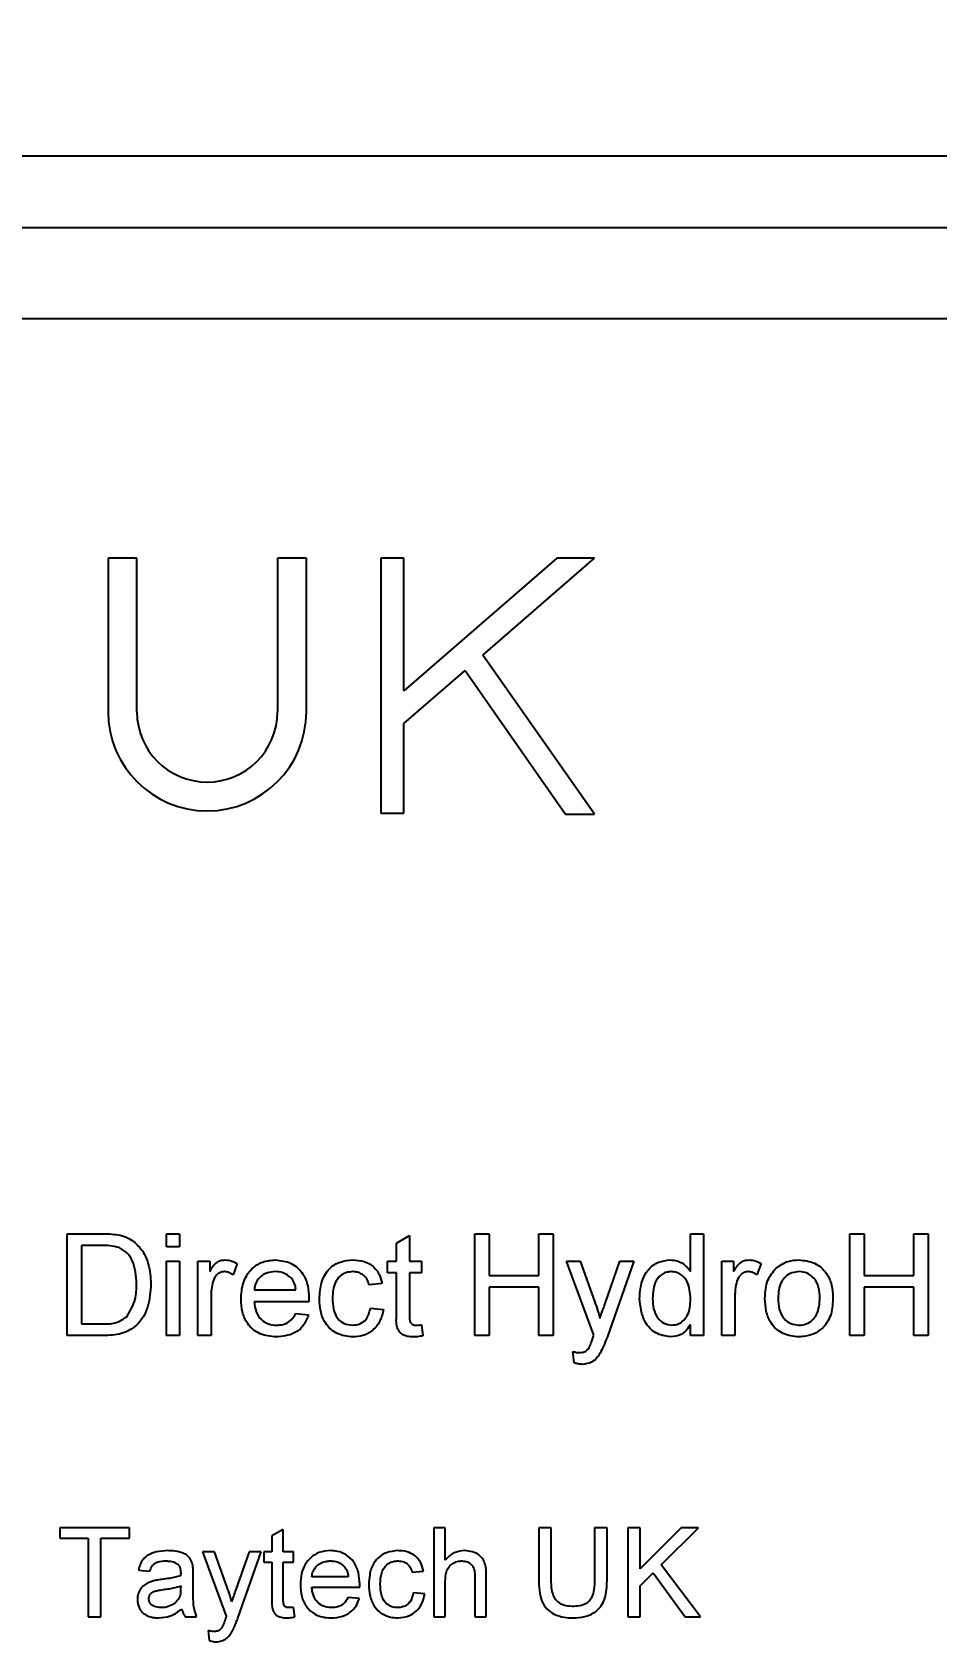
# Model space of a CAD drawing. Extents: x 75 to 2075, y 25 to 1460.
# Drawn here: x 782.3 to 818.1, y 1206.2 to 1270 of the extents above; entities that cross this region are included whole.
import ezdxf

# ---------------------------------------------------------------- set-up
doc = ezdxf.new("R2010")
doc.units = 0
doc.header["$LTSCALE"] = 5
doc.linetypes.add('SLD-KATı', pattern=[0])
doc.layers.get('0').update_dxf_attribs({"linetype": 'CONTINUOUS'})
doc.styles.add('SLDTEXTSTYLE3', font='GOTHIC.TTF', dxfattribs={"width": 0.913})
doc.dimstyles.new('SLDDIMSTYLE0', dxfattribs={"dimtxt": 14.875, "dimasz": 16.51, "dimexe": 0, "dimexo": 0.0625, "dimgap": 3.71875, "dimtad": 1, "dimlfac": 0.7, "dimrnd": 1e-09, "dimzin": 12, "dimtxsty": 'SLDTEXTSTYLE3', "dimsah": 1, "dimcen": 0.09, "dimazin": 3, "dimtfac": 1, "dimtofl": 0, "dimtmove": 0, "dimatfit": 3, "dimtolj": 1, "dimtzin": 12})

# ---------------------------------------------------------------- blocks, each defined once
blk = doc.blocks.new('_D_5')
at = {"color": 7, "linetype": 'SLD-KATı'}
for p, q in [((194.781, 1261.391), (194.781, 1320.994)), ((866.21, 1261.391), (866.21, 1320.994)), ((194.781, 1315.994), (866.21, 1315.994))]:
    blk.add_line(p, q, dxfattribs=at)
for points in [[(194.781, 1315.994), (211.291, 1313.454), (211.291, 1318.534)], [(866.21, 1315.994), (849.7, 1318.534), (849.7, 1313.454)]]:
    blk.add_solid(points, dxfattribs=at)
at = {"color": 7, "linetype": 'SLD-KATı', "insert": (491.478, 1334.994), "char_height": 14.875, "attachment_point": 1, "style": 'SLDTEXTSTYLE3'}
blk.add_mtext('470', dxfattribs=at)

msp = doc.modelspace()

# ---------------------------------------------------------------- linework, layer by layer
at = {"color": 7, "linetype": 'SLD-KATı'}
for p, q in [((217.74, 1265.063), (843.252, 1265.063)), ((835.957, 1258.596), (728.528, 1258.596)), ((786.403, 1249.114), (785.26, 1249.114)), ((785.26, 1249.114), (785.26, 1243.028)), ((786.403, 1243.028), (786.403, 1249.114)), ((793.112, 1249.114), (791.969, 1249.114)), ((791.969, 1249.114), (791.969, 1243.028)), ((793.112, 1243.028), (793.112, 1249.114)), ((796.065, 1249.114), (796.065, 1239.012)), ((796.979, 1249.114), (796.065, 1249.114)), ((803.036, 1249.114), (796.979, 1243.854)), ((796.979, 1243.854), (796.979, 1249.114)), ((800.108, 1245.28), (804.522, 1249.114)), ((804.522, 1249.114), (803.036, 1249.114)), ((804.522, 1238.975), (800.108, 1245.28)), ((796.979, 1242.563), (799.397, 1244.663)), ((799.397, 1244.663), (803.379, 1238.975)), ((796.979, 1239.012), (796.979, 1242.563)), ((796.065, 1239.012), (796.979, 1239.012)), ((803.379, 1238.975), (804.522, 1238.975)), ((783.645, 1222.343), (785.025, 1222.343)), ((783.645, 1218.307), (783.645, 1222.343)), ((787.577, 1221.826), (787.577, 1222.343)), ((787.577, 1222.343), (788.095, 1222.343)), ((788.095, 1222.343), (788.095, 1221.826)), ((796.684, 1221.975), (797.202, 1222.269)), ((797.202, 1222.269), (797.202, 1221.257)), ((799.789, 1222.343), (800.358, 1222.343)), ((799.789, 1218.307), (799.789, 1222.343)), ((800.358, 1222.343), (800.358, 1220.687)), ((802.324, 1220.687), (802.324, 1222.343)), ((802.324, 1222.343), (802.893, 1222.343)), ((802.893, 1222.343), (802.893, 1218.307)), ((808.326, 1222.343), (808.844, 1222.343)), ((808.326, 1220.852), (808.326, 1222.343)), ((808.844, 1222.343), (808.844, 1218.307)), ((814.639, 1218.307), (814.639, 1222.343)), ((814.639, 1222.343), (815.208, 1222.343)), ((815.208, 1222.343), (815.208, 1220.687)), ((817.174, 1220.687), (817.174, 1222.343)), ((817.174, 1222.343), (817.743, 1222.343)), ((817.743, 1222.343), (817.743, 1218.307)), ((785.032, 1221.878), (784.214, 1221.878)), ((784.214, 1221.878), (784.214, 1218.773)), ((788.095, 1221.826), (787.577, 1221.826)), ((796.684, 1221.257), (796.684, 1221.975)), ((787.577, 1218.307), (787.577, 1221.257)), ((787.577, 1221.257), (788.095, 1221.257)), ((788.095, 1221.257), (788.095, 1218.307)), ((788.819, 1218.307), (788.819, 1221.257)), ((788.819, 1221.257), (789.285, 1221.257)), ((789.285, 1221.257), (789.285, 1220.845)), ((790.372, 1221.17), (790.21, 1220.721)), ((796.322, 1221.257), (796.684, 1221.257)), ((796.322, 1220.791), (796.322, 1221.257)), ((797.202, 1221.257), (797.667, 1221.257)), ((797.667, 1221.257), (797.667, 1220.791)), ((803.411, 1221.257), (803.958, 1221.257)), ((804.497, 1218.332), (803.411, 1221.257)), ((803.958, 1221.257), (804.537, 1219.637)), ((804.931, 1219.538), (805.532, 1221.257)), ((806.077, 1221.257), (805.02, 1218.238)), ((805.532, 1221.257), (806.077, 1221.257)), ((809.568, 1218.307), (809.568, 1221.257)), ((809.568, 1221.257), (810.034, 1221.257)), ((810.034, 1221.257), (810.034, 1220.845)), ((811.12, 1221.17), (810.959, 1220.721)), ((796.115, 1220.377), (795.598, 1220.325)), ((796.684, 1220.791), (796.322, 1220.791)), ((796.684, 1219.136), (796.684, 1220.791)), ((797.667, 1220.791), (797.202, 1220.791)), ((797.202, 1220.791), (797.202, 1219.117)), ((800.358, 1220.687), (802.324, 1220.687)), ((815.208, 1220.687), (817.174, 1220.687)), ((789.337, 1219.874), (789.337, 1218.307)), ((791.044, 1220.118), (792.7, 1220.118)), ((793.215, 1219.653), (791.044, 1219.653)), ((800.358, 1220.222), (800.358, 1218.307)), ((802.324, 1220.222), (800.358, 1220.222)), ((802.324, 1218.307), (802.324, 1220.222)), ((810.086, 1219.874), (810.086, 1218.307)), ((817.174, 1220.222), (815.208, 1220.222)), ((815.208, 1220.222), (815.208, 1218.307)), ((817.174, 1218.307), (817.174, 1220.222)), ((792.694, 1219.187), (793.201, 1219.135)), ((795.649, 1219.394), (796.167, 1219.342)), ((784.214, 1218.773), (785.046, 1218.773)), ((797.667, 1218.734), (797.719, 1218.3)), ((808.326, 1218.307), (808.326, 1218.753)), ((785.091, 1218.307), (783.645, 1218.307)), ((788.095, 1218.307), (787.577, 1218.307)), ((789.337, 1218.307), (788.819, 1218.307)), ((800.358, 1218.307), (799.789, 1218.307)), ((802.893, 1218.307), (802.324, 1218.307)), ((808.844, 1218.307), (808.326, 1218.307)), ((810.086, 1218.307), (809.568, 1218.307)), ((815.208, 1218.307), (814.639, 1218.307)), ((817.743, 1218.307), (817.174, 1218.307)), ((803.721, 1217.227), (803.669, 1217.678)), ((783.349, 1210.689), (783.349, 1210.283)), ((786.104, 1210.689), (783.349, 1210.689)), ((783.349, 1210.283), (784.478, 1210.283)), ((784.478, 1210.283), (784.478, 1207.167)), ((784.975, 1210.283), (786.104, 1210.283)), ((784.975, 1207.167), (784.975, 1210.283)), ((786.104, 1210.283), (786.104, 1210.689)), ((792.2, 1210.624), (791.749, 1210.368)), ((791.749, 1210.368), (791.749, 1209.741)), ((792.2, 1209.741), (792.2, 1210.624)), ((798.161, 1210.689), (798.161, 1207.167)), ((798.613, 1210.689), (798.161, 1210.689)), ((798.613, 1209.403), (798.613, 1210.689)), ((802.812, 1210.689), (802.315, 1210.689)), ((802.315, 1210.689), (802.315, 1208.663)), ((802.812, 1208.686), (802.812, 1210.689)), ((805.025, 1210.689), (804.528, 1210.689)), ((804.528, 1210.689), (804.528, 1208.686)), ((805.025, 1208.663), (805.025, 1210.689)), ((805.838, 1210.689), (805.838, 1207.167)), ((806.334, 1210.689), (805.838, 1210.689)), ((806.334, 1209.066), (806.334, 1210.689)), ((807.957, 1210.689), (806.334, 1209.066)), ((807.166, 1209.218), (808.637, 1210.689)), ((808.637, 1210.689), (807.957, 1210.689)), ((788.994, 1209.741), (789.942, 1207.189)), ((789.472, 1209.741), (788.994, 1209.741)), ((789.977, 1208.328), (789.472, 1209.741)), ((790.845, 1209.741), (790.32, 1208.241)), ((790.399, 1207.106), (791.321, 1209.741)), ((791.321, 1209.741), (790.845, 1209.741)), ((791.432, 1209.741), (791.432, 1209.335)), ((791.749, 1209.741), (791.432, 1209.741)), ((792.607, 1209.741), (792.2, 1209.741)), ((792.607, 1209.335), (792.607, 1209.741)), ((786.465, 1209.019), (786.917, 1208.973)), ((788.633, 1208.285), (788.633, 1208.836)), ((791.432, 1209.335), (791.749, 1209.335)), ((791.749, 1209.335), (791.749, 1207.89)), ((792.2, 1209.335), (792.607, 1209.335)), ((792.2, 1207.874), (792.2, 1209.335)), ((797.303, 1208.928), (797.754, 1208.973)), ((800.238, 1207.167), (800.238, 1208.79)), ((806.334, 1208.386), (806.851, 1208.902)), ((806.851, 1208.902), (808.116, 1207.167)), ((808.728, 1207.167), (807.166, 1209.218)), ((788.136, 1208.386), (788.134, 1208.255)), ((794.774, 1208.748), (793.329, 1208.748)), ((793.329, 1208.341), (795.224, 1208.341)), ((798.613, 1207.167), (798.613, 1208.548)), ((799.787, 1208.767), (799.787, 1207.167)), ((806.334, 1207.167), (806.334, 1208.386)), ((792.652, 1207.161), (792.607, 1207.54)), ((795.212, 1207.89), (794.769, 1207.935)), ((797.8, 1208.07), (797.348, 1208.115)), ((784.478, 1207.167), (784.975, 1207.167)), ((788.317, 1207.167), (788.768, 1207.167)), ((798.161, 1207.167), (798.613, 1207.167)), ((799.787, 1207.167), (800.238, 1207.167)), ((805.838, 1207.167), (806.334, 1207.167)), ((808.116, 1207.167), (808.728, 1207.167)), ((789.22, 1206.618), (789.265, 1206.224))]:
    msp.add_line(p, q, dxfattribs=at)
at = {"color": 8, "linetype": 'SLD-KATı'}
msp.add_line((841.924, 1262.206), (535.562, 1262.206), dxfattribs=at)
at = {"color": 7, "linetype": 'SLD-KATı'}
for radius in [3.926, 2.783]:
    msp.add_arc((789.186, 1243.028), radius, 180, 0, dxfattribs=at)
for points, knots in [([(785.025, 1222.343), (785.159, 1222.343), (785.398, 1222.342), (785.634, 1222.302), (785.738, 1222.285)], [0, 0, 0, 0, 0.560168, 1, 1, 1, 1]), ([(785.738, 1222.285), (785.858, 1222.251), (786.071, 1222.19), (786.248, 1222.055), (786.325, 1221.996)], [0, 0, 0, 0, 0.559844, 1, 1, 1, 1]), ([(785.699, 1221.794), (785.577, 1221.824), (785.357, 1221.878), (785.132, 1221.878), (785.032, 1221.878)], [0, 0, 0, 0, 0.559249, 1, 1, 1, 1]), ([(786.387, 1220.356), (786.369, 1220.676), (786.344, 1221.123), (786.022, 1221.605), (785.807, 1221.731), (785.699, 1221.794)], [0, 0, 0, 0, 0.559151, 0.780042, 1, 1, 1, 1]), ([(786.325, 1221.996), (786.444, 1221.874), (786.681, 1221.628), (786.911, 1221.052), (786.939, 1220.614), (786.957, 1220.347)], [0, 0, 0, 0, 0.279768, 0.559933, 1, 1, 1, 1]), ([(789.285, 1220.845), (789.362, 1220.977), (789.47, 1221.16), (789.711, 1221.293), (789.828, 1221.303), (789.887, 1221.308)], [0, 0, 0, 0, 0.559615, 0.779785, 1, 1, 1, 1]), ([(789.887, 1221.308), (789.983, 1221.299), (790.153, 1221.283), (790.305, 1221.205), (790.372, 1221.17)], [0, 0, 0, 0, 0.559548, 1, 1, 1, 1]), ([(790.527, 1219.757), (790.54, 1219.976), (790.565, 1220.412), (790.892, 1220.95), (791.375, 1221.265), (791.718, 1221.294), (791.89, 1221.308)], [0, 0, 0, 0, 0.280755, 0.55978, 0.779662, 1, 1, 1, 1]), ([(791.89, 1221.308), (792.104, 1221.284), (792.532, 1221.234), (792.987, 1220.802), (793.192, 1220.287), (793.209, 1219.953), (793.217, 1219.785)], [0, 0, 0, 0, 0.279366, 0.558399, 0.778888, 1, 1, 1, 1]), ([(793.631, 1219.771), (793.644, 1219.985), (793.671, 1220.412), (793.962, 1220.964), (794.45, 1221.259), (794.787, 1221.292), (794.955, 1221.308)], [0, 0, 0, 0, 0.280842, 0.559687, 0.779587, 1, 1, 1, 1]), ([(794.955, 1221.308), (795.108, 1221.298), (795.414, 1221.277), (795.791, 1221.05), (796.026, 1220.727), (796.085, 1220.494), (796.115, 1220.377)], [0, 0, 0, 0, 0.280274, 0.559447, 0.77951, 1, 1, 1, 1]), ([(806.308, 1219.78), (806.322, 1219.985), (806.349, 1220.394), (806.606, 1220.925), (807.045, 1221.254), (807.368, 1221.29), (807.529, 1221.308)], [0, 0, 0, 0, 0.280968, 0.560438, 0.780127, 1, 1, 1, 1]), ([(807.529, 1221.308), (807.619, 1221.302), (807.798, 1221.289), (808.092, 1221.143), (808.238, 1220.963), (808.326, 1220.852)], [0, 0, 0, 0, 0.2805592, 0.5609057, 1, 1, 1, 1]), ([(810.034, 1220.845), (810.111, 1220.977), (810.219, 1221.16), (810.459, 1221.293), (810.577, 1221.303), (810.636, 1221.308)], [0, 0, 0, 0, 0.559585, 0.779744, 1, 1, 1, 1]), ([(810.636, 1221.308), (810.731, 1221.299), (810.902, 1221.283), (811.054, 1221.205), (811.12, 1221.17)], [0, 0, 0, 0, 0.559512, 1, 1, 1, 1]), ([(811.276, 1219.782), (811.287, 1220.035), (811.308, 1220.487), (811.594, 1220.833), (811.719, 1220.984)], [0, 0, 0, 0, 0.560956, 1, 1, 1, 1]), ([(811.719, 1220.984), (811.872, 1221.09), (812.146, 1221.28), (812.477, 1221.3), (812.622, 1221.308)], [0, 0, 0, 0, 0.559013, 1, 1, 1, 1]), ([(812.622, 1221.308), (812.835, 1221.285), (813.258, 1221.239), (813.719, 1220.825), (813.94, 1220.321), (813.957, 1219.989), (813.966, 1219.823)], [0, 0, 0, 0, 0.2795687, 0.5586044, 0.7789971, 1, 1, 1, 1]), ([(786.957, 1220.347), (786.936, 1220.052), (786.896, 1219.465), (786.485, 1218.706), (785.788, 1218.336), (785.324, 1218.317), (785.091, 1218.307)], [0, 0, 0, 0, 0.280846, 0.559953, 0.779065, 1, 1, 1, 1]), ([(785.999, 1219.058), (786.134, 1219.282), (786.376, 1219.683), (786.384, 1220.15), (786.387, 1220.356)], [0, 0, 0, 0, 0.5574432, 1, 1, 1, 1]), ([(789.417, 1220.465), (789.39, 1220.356), (789.343, 1220.162), (789.339, 1219.962), (789.337, 1219.874)], [0, 0, 0, 0, 0.559895, 1, 1, 1, 1]), ([(789.867, 1220.843), (789.808, 1220.836), (789.691, 1220.821), (789.513, 1220.692), (789.453, 1220.551), (789.417, 1220.465)], [0, 0, 0, 0, 0.28035, 0.56092, 1, 1, 1, 1]), ([(790.21, 1220.721), (790.151, 1220.759), (790.045, 1220.826), (789.922, 1220.838), (789.867, 1220.843)], [0, 0, 0, 0, 0.560138, 1, 1, 1, 1]), ([(791.887, 1220.843), (791.772, 1220.833), (791.541, 1220.814), (791.263, 1220.634), (791.086, 1220.388), (791.058, 1220.208), (791.044, 1220.118)], [0, 0, 0, 0, 0.28019, 0.559725, 0.779657, 1, 1, 1, 1]), ([(792.51, 1220.595), (792.407, 1220.677), (792.223, 1220.822), (791.99, 1220.837), (791.887, 1220.843)], [0, 0, 0, 0, 0.5585368, 1, 1, 1, 1]), ([(792.7, 1220.118), (792.686, 1220.217), (792.662, 1220.392), (792.557, 1220.533), (792.51, 1220.595)], [0, 0, 0, 0, 0.560711, 1, 1, 1, 1]), ([(794.958, 1220.843), (794.864, 1220.835), (794.675, 1220.82), (794.427, 1220.668), (794.176, 1220.335), (794.16, 1220.011), (794.149, 1219.784)], [0, 0, 0, 0, 0.187075, 0.373886, 0.56074, 1, 1, 1, 1]), ([(795.598, 1220.325), (795.572, 1220.405), (795.52, 1220.565), (795.353, 1220.737), (795.155, 1220.83), (795.024, 1220.839), (794.958, 1220.843)], [0, 0, 0, 0, 0.280184, 0.559453, 0.779623, 1, 1, 1, 1]), ([(807.563, 1220.843), (807.502, 1220.838), (807.381, 1220.83), (807.157, 1220.729), (806.856, 1220.404), (806.838, 1220.03), (806.826, 1219.78)], [0, 0, 0, 0, 0.125716, 0.251344, 0.50103, 1, 1, 1, 1]), ([(808.326, 1219.742), (808.313, 1220), (808.294, 1220.387), (807.982, 1220.723), (807.752, 1220.829), (807.626, 1220.838), (807.563, 1220.843)], [0, 0, 0, 0, 0.498967, 0.748677, 0.874287, 1, 1, 1, 1]), ([(810.166, 1220.465), (810.139, 1220.356), (810.092, 1220.162), (810.088, 1219.962), (810.086, 1219.874)], [0, 0, 0, 0, 0.559895, 1, 1, 1, 1]), ([(810.616, 1220.843), (810.557, 1220.836), (810.439, 1220.821), (810.262, 1220.692), (810.202, 1220.551), (810.166, 1220.465)], [0, 0, 0, 0, 0.280296, 0.560934, 1, 1, 1, 1]), ([(810.959, 1220.721), (810.9, 1220.759), (810.794, 1220.826), (810.67, 1220.838), (810.616, 1220.843)], [0, 0, 0, 0, 0.560138, 1, 1, 1, 1]), ([(812.622, 1220.843), (812.528, 1220.835), (812.338, 1220.818), (812.091, 1220.665), (811.829, 1220.337), (811.808, 1220.012), (811.793, 1219.784)], [0, 0, 0, 0, 0.187143, 0.374034, 0.561107, 1, 1, 1, 1]), ([(813.449, 1219.799), (813.443, 1219.94), (813.43, 1220.22), (813.248, 1220.577), (812.954, 1220.807), (812.733, 1220.831), (812.622, 1220.843)], [0, 0, 0, 0, 0.281059, 0.560329, 0.780161, 1, 1, 1, 1]), ([(791.917, 1218.256), (791.699, 1218.275), (791.264, 1218.314), (790.777, 1218.726), (790.553, 1219.246), (790.536, 1219.586), (790.527, 1219.757)], [0, 0, 0, 0, 0.27994, 0.558661, 0.778997, 1, 1, 1, 1]), ([(791.044, 1219.653), (791.06, 1219.519), (791.092, 1219.252), (791.308, 1218.933), (791.609, 1218.748), (791.82, 1218.73), (791.925, 1218.721)], [0, 0, 0, 0, 0.280638, 0.559693, 0.779669, 1, 1, 1, 1]), ([(793.217, 1219.785), (793.217, 1219.76), (793.216, 1219.716), (793.215, 1219.672), (793.215, 1219.653)], [0, 0, 0, 0, 0.560028, 1, 1, 1, 1]), ([(794.956, 1218.256), (794.741, 1218.278), (794.313, 1218.323), (793.855, 1218.753), (793.655, 1219.269), (793.639, 1219.603), (793.631, 1219.771)], [0, 0, 0, 0, 0.279596, 0.558346, 0.778834, 1, 1, 1, 1]), ([(794.149, 1219.784), (794.154, 1219.644), (794.164, 1219.365), (794.311, 1218.99), (794.606, 1218.755), (794.827, 1218.733), (794.938, 1218.721)], [0, 0, 0, 0, 0.281271, 0.560529, 0.780103, 1, 1, 1, 1]), ([(804.537, 1219.637), (804.579, 1219.518), (804.653, 1219.304), (804.712, 1219.086), (804.738, 1218.99)], [0, 0, 0, 0, 0.559964, 1, 1, 1, 1]), ([(807.531, 1218.256), (807.328, 1218.289), (806.921, 1218.356), (806.399, 1218.93), (806.343, 1219.458), (806.308, 1219.78)], [0, 0, 0, 0, 0.279606, 0.559904, 1, 1, 1, 1]), ([(806.826, 1219.78), (806.831, 1219.644), (806.842, 1219.372), (806.995, 1219.016), (807.263, 1218.769), (807.477, 1218.737), (807.584, 1218.721)], [0, 0, 0, 0, 0.281209, 0.560818, 0.7808, 1, 1, 1, 1]), ([(807.584, 1218.721), (807.673, 1218.731), (807.85, 1218.75), (808.07, 1218.91), (808.298, 1219.226), (808.315, 1219.529), (808.326, 1219.742)], [0, 0, 0, 0, 0.186712, 0.373526, 0.560504, 1, 1, 1, 1]), ([(812.622, 1218.256), (812.406, 1218.279), (811.974, 1218.324), (811.504, 1218.752), (811.3, 1219.275), (811.284, 1219.613), (811.276, 1219.782)], [0, 0, 0, 0, 0.279615, 0.558367, 0.778861, 1, 1, 1, 1]), ([(811.793, 1219.784), (811.799, 1219.641), (811.812, 1219.358), (811.986, 1218.989), (812.287, 1218.757), (812.511, 1218.733), (812.622, 1218.721)], [0, 0, 0, 0, 0.281132, 0.560378, 0.780166, 1, 1, 1, 1]), ([(813.966, 1219.823), (813.959, 1219.603), (813.944, 1219.165), (813.629, 1218.613), (813.138, 1218.307), (812.794, 1218.273), (812.622, 1218.256)], [0, 0, 0, 0, 0.281049, 0.559517, 0.779593, 1, 1, 1, 1]), ([(812.622, 1218.721), (812.718, 1218.73), (812.91, 1218.747), (813.156, 1218.907), (813.416, 1219.241), (813.435, 1219.569), (813.449, 1219.799)], [0, 0, 0, 0, 0.187055, 0.373939, 0.560991, 1, 1, 1, 1]), ([(785.046, 1218.773), (785.242, 1218.773), (785.591, 1218.774), (785.875, 1218.972), (785.999, 1219.058)], [0, 0, 0, 0, 0.5618642, 1, 1, 1, 1]), ([(793.201, 1219.135), (793.143, 1218.988), (793.027, 1218.695), (792.575, 1218.318), (792.167, 1218.279), (791.917, 1218.256)], [0, 0, 0, 0, 0.280602, 0.560819, 1, 1, 1, 1]), ([(791.925, 1218.721), (792.015, 1218.726), (792.193, 1218.737), (792.498, 1218.864), (792.62, 1219.065), (792.694, 1219.187)], [0, 0, 0, 0, 0.281284, 0.561898, 1, 1, 1, 1]), ([(794.938, 1218.721), (795.039, 1218.731), (795.241, 1218.75), (795.55, 1218.977), (795.611, 1219.236), (795.649, 1219.394)], [0, 0, 0, 0, 0.280885, 0.560918, 1, 1, 1, 1]), ([(796.167, 1219.342), (796.129, 1219.178), (796.052, 1218.851), (795.737, 1218.488), (795.35, 1218.284), (795.087, 1218.265), (794.956, 1218.256)], [0, 0, 0, 0, 0.2802, 0.559504, 0.779581, 1, 1, 1, 1]), ([(797.354, 1218.256), (797.273, 1218.259), (797.111, 1218.264), (796.877, 1218.358), (796.654, 1218.654), (796.672, 1218.937), (796.684, 1219.136)], [0, 0, 0, 0, 0.187439, 0.373816, 0.559466, 1, 1, 1, 1]), ([(797.202, 1219.117), (797.195, 1219.02), (797.187, 1218.899), (797.267, 1218.781), (797.345, 1218.726), (797.417, 1218.723), (797.464, 1218.721)], [0, 0, 0, 0, 0.499607, 0.625232, 0.750347, 1, 1, 1, 1]), ([(804.738, 1218.99), (804.774, 1219.092), (804.838, 1219.275), (804.902, 1219.458), (804.931, 1219.538)], [0, 0, 0, 0, 0.559984, 1, 1, 1, 1]), ([(797.464, 1218.721), (797.502, 1218.722), (797.57, 1218.725), (797.638, 1218.731), (797.667, 1218.734)], [0, 0, 0, 0, 0.559973, 1, 1, 1, 1]), ([(808.326, 1218.753), (808.277, 1218.674), (808.18, 1218.518), (807.917, 1218.303), (807.677, 1218.273), (807.531, 1218.256)], [0, 0, 0, 0, 0.281119, 0.561726, 1, 1, 1, 1]), ([(797.719, 1218.3), (797.652, 1218.287), (797.531, 1218.263), (797.408, 1218.258), (797.354, 1218.256)], [0, 0, 0, 0, 0.560109, 1, 1, 1, 1]), ([(803.929, 1217.635), (803.972, 1217.636), (804.059, 1217.64), (804.209, 1217.697), (804.277, 1217.788), (804.319, 1217.843)], [0, 0, 0, 0, 0.281166, 0.561483, 1, 1, 1, 1]), ([(804.319, 1217.843), (804.348, 1217.911), (804.399, 1218.032), (804.439, 1218.157), (804.457, 1218.212)], [0, 0, 0, 0, 0.559776, 1, 1, 1, 1]), ([(804.457, 1218.212), (804.464, 1218.234), (804.478, 1218.275), (804.491, 1218.315), (804.497, 1218.332)], [0, 0, 0, 0, 0.559803, 1, 1, 1, 1]), ([(805.02, 1218.238), (804.974, 1218.119), (804.892, 1217.907), (804.789, 1217.704), (804.744, 1217.614)], [0, 0, 0, 0, 0.560101, 1, 1, 1, 1]), ([(803.669, 1217.678), (803.717, 1217.665), (803.802, 1217.642), (803.89, 1217.637), (803.929, 1217.635)], [0, 0, 0, 0, 0.560088, 1, 1, 1, 1]), ([(804.038, 1217.169), (803.978, 1217.173), (803.87, 1217.181), (803.767, 1217.213), (803.721, 1217.227)], [0, 0, 0, 0, 0.559739, 1, 1, 1, 1]), ([(804.744, 1217.614), (804.7, 1217.545), (804.612, 1217.406), (804.383, 1217.209), (804.169, 1217.184), (804.038, 1217.169)], [0, 0, 0, 0, 0.281293, 0.561878, 1, 1, 1, 1]), ([(787.632, 1209.786), (787.478, 1209.778), (787.208, 1209.764), (786.871, 1209.641), (786.65, 1209.461), (786.526, 1209.248), (786.485, 1209.093), (786.465, 1209.019)], [0, 0, 0, 0, 0.299429, 0.527382, 0.688141, 0.848755, 1, 1, 1, 1]), ([(788.611, 1209.222), (788.589, 1209.296), (788.551, 1209.431), (788.403, 1209.603), (788.157, 1209.73), (787.885, 1209.782), (787.694, 1209.785), (787.632, 1209.786)], [0, 0, 0, 0, 0.186449, 0.336419, 0.53596, 0.847971, 1, 1, 1, 1]), ([(794.067, 1209.786), (793.911, 1209.773), (793.632, 1209.749), (793.285, 1209.531), (793.045, 1209.244), (792.899, 1208.863), (792.885, 1208.585), (792.878, 1208.432)], [0, 0, 0, 0, 0.2280257, 0.4088615, 0.5892487, 0.7748417, 1, 1, 1, 1]), ([(795.226, 1208.457), (795.218, 1208.61), (795.202, 1208.919), (795.02, 1209.34), (794.712, 1209.629), (794.379, 1209.769), (794.162, 1209.781), (794.067, 1209.786)], [0, 0, 0, 0, 0.231759, 0.466323, 0.672725, 0.856296, 1, 1, 1, 1]), ([(796.742, 1209.786), (796.587, 1209.77), (796.318, 1209.742), (795.976, 1209.546), (795.731, 1209.243), (795.606, 1208.855), (795.593, 1208.573), (795.587, 1208.444)], [0, 0, 0, 0, 0.231424, 0.4029995, 0.5755992, 0.8071206, 1, 1, 1, 1]), ([(797.754, 1208.973), (797.722, 1209.095), (797.663, 1209.313), (797.453, 1209.568), (797.174, 1209.736), (796.922, 1209.782), (796.771, 1209.786), (796.742, 1209.786)], [0, 0, 0, 0, 0.2628, 0.471298, 0.679874, 0.939571, 1, 1, 1, 1]), ([(799.367, 1209.786), (799.246, 1209.774), (799.001, 1209.749), (798.753, 1209.571), (798.644, 1209.441), (798.613, 1209.403)], [0, 0, 0, 0, 0.414458, 0.831503, 1, 1, 1, 1]), ([(800.238, 1208.79), (800.234, 1208.944), (800.229, 1209.175), (800.112, 1209.463), (799.938, 1209.639), (799.683, 1209.764), (799.479, 1209.778), (799.367, 1209.786)], [0, 0, 0, 0, 0.30224, 0.451274, 0.601138, 0.780508, 1, 1, 1, 1]), ([(786.917, 1208.973), (786.943, 1209.046), (786.985, 1209.163), (787.104, 1209.29), (787.29, 1209.371), (787.443, 1209.376), (787.55, 1209.38)], [0, 0, 0, 0, 0.278965, 0.446711, 0.614794, 1, 1, 1, 1]), ([(788.134, 1208.793), (788.061, 1208.771), (787.915, 1208.726), (787.665, 1208.682), (787.489, 1208.658), (787.39, 1208.645)], [0, 0, 0, 0, 0.301067, 0.601922, 1, 1, 1, 1]), ([(787.55, 1209.38), (787.613, 1209.377), (787.739, 1209.372), (787.903, 1209.327), (787.987, 1209.267), (788.02, 1209.244)], [0, 0, 0, 0, 0.379306, 0.761275, 1, 1, 1, 1]), ([(788.02, 1209.244), (788.045, 1209.215), (788.101, 1209.152), (788.131, 1209.027), (788.135, 1208.939), (788.136, 1208.898)], [0, 0, 0, 0, 0.300052, 0.666935, 1, 1, 1, 1]), ([(788.136, 1208.898), (788.136, 1208.889), (788.136, 1208.872), (788.134, 1208.837), (788.134, 1208.81), (788.134, 1208.793)], [0, 0, 0, 0, 0.250161, 0.500425, 1, 1, 1, 1]), ([(788.633, 1208.836), (788.632, 1208.874), (788.632, 1208.95), (788.628, 1209.079), (788.617, 1209.169), (788.611, 1209.222)], [0, 0, 0, 0, 0.295372, 0.590824, 1, 1, 1, 1]), ([(793.329, 1208.748), (793.341, 1208.824), (793.363, 1208.97), (793.485, 1209.154), (793.659, 1209.292), (793.861, 1209.37), (794.003, 1209.377), (794.065, 1209.38)], [0, 0, 0, 0, 0.214891, 0.408606, 0.601331, 0.827609, 1, 1, 1, 1]), ([(794.065, 1209.38), (794.118, 1209.377), (794.252, 1209.371), (794.448, 1209.305), (794.559, 1209.207), (794.608, 1209.164)], [0, 0, 0, 0, 0.265882, 0.671743, 1, 1, 1, 1]), ([(794.608, 1209.164), (794.646, 1209.116), (794.711, 1209.031), (794.755, 1208.884), (794.768, 1208.793), (794.774, 1208.748)], [0, 0, 0, 0, 0.39847, 0.695009, 1, 1, 1, 1]), ([(796.039, 1208.456), (796.046, 1208.611), (796.057, 1208.843), (796.19, 1209.124), (796.355, 1209.281), (796.551, 1209.368), (796.684, 1209.376), (796.745, 1209.38)], [0, 0, 0, 0, 0.350799, 0.523166, 0.696446, 0.861454, 1, 1, 1, 1]), ([(796.745, 1209.38), (796.823, 1209.373), (796.959, 1209.36), (797.128, 1209.254), (797.246, 1209.11), (797.283, 1208.991), (797.303, 1208.928)], [0, 0, 0, 0, 0.297036, 0.522482, 0.748225, 1, 1, 1, 1]), ([(798.613, 1208.548), (798.617, 1208.705), (798.622, 1208.93), (798.775, 1209.184), (798.939, 1209.304), (799.109, 1209.371), (799.221, 1209.377), (799.266, 1209.38)], [0, 0, 0, 0, 0.384908, 0.552206, 0.719396, 0.887506, 1, 1, 1, 1]), ([(799.266, 1209.38), (799.344, 1209.374), (799.47, 1209.364), (799.622, 1209.273), (799.721, 1209.149), (799.779, 1208.974), (799.784, 1208.84), (799.787, 1208.767)], [0, 0, 0, 0, 0.2522206, 0.4077295, 0.5637157, 0.7606009, 1, 1, 1, 1]), ([(787.018, 1208.58), (786.895, 1208.532), (786.696, 1208.457), (786.511, 1208.231), (786.43, 1208.034), (786.423, 1207.903), (786.42, 1207.849)], [0, 0, 0, 0, 0.383403, 0.613207, 0.842556, 1, 1, 1, 1]), ([(786.872, 1207.875), (786.876, 1207.914), (786.885, 1207.991), (786.949, 1208.085), (787.049, 1208.162), (787.223, 1208.213), (787.366, 1208.233), (787.457, 1208.246)], [0, 0, 0, 0, 0.151485, 0.299871, 0.432656, 0.640331, 1, 1, 1, 1]), ([(787.39, 1208.645), (787.352, 1208.64), (787.276, 1208.63), (787.152, 1208.611), (787.067, 1208.591), (787.018, 1208.58)], [0, 0, 0, 0, 0.303163, 0.606351, 1, 1, 1, 1]), ([(787.457, 1208.246), (787.532, 1208.256), (787.684, 1208.277), (787.913, 1208.318), (788.061, 1208.364), (788.136, 1208.386)], [0, 0, 0, 0, 0.328985, 0.663403, 1, 1, 1, 1]), ([(788.134, 1208.255), (788.133, 1208.217), (788.131, 1208.138), (788.116, 1208.015), (788.084, 1207.938), (788.067, 1207.898)], [0, 0, 0, 0, 0.312051, 0.650119, 1, 1, 1, 1]), ([(788.768, 1207.167), (788.719, 1207.315), (788.634, 1207.57), (788.636, 1207.95), (788.634, 1208.173), (788.633, 1208.285)], [0, 0, 0, 0, 0.409103, 0.704229, 1, 1, 1, 1]), ([(790.153, 1207.763), (790.133, 1207.836), (790.097, 1207.968), (790.037, 1208.156), (789.997, 1208.271), (789.977, 1208.328)], [0, 0, 0, 0, 0.386068, 0.692919, 1, 1, 1, 1]), ([(790.32, 1208.241), (790.292, 1208.161), (790.25, 1208.042), (790.194, 1207.882), (790.166, 1207.803), (790.153, 1207.763)], [0, 0, 0, 0, 0.499957, 0.750012, 1, 1, 1, 1]), ([(792.878, 1208.432), (792.886, 1208.278), (792.902, 1207.969), (793.092, 1207.553), (793.404, 1207.276), (793.749, 1207.14), (793.98, 1207.128), (794.091, 1207.122)], [0, 0, 0, 0, 0.227942, 0.458767, 0.658084, 0.834694, 1, 1, 1, 1]), ([(794.098, 1207.528), (793.993, 1207.538), (793.792, 1207.558), (793.555, 1207.726), (793.393, 1207.964), (793.342, 1208.18), (793.331, 1208.314), (793.329, 1208.341)], [0, 0, 0, 0, 0.249969, 0.479684, 0.674102, 0.934431, 1, 1, 1, 1]), ([(795.224, 1208.341), (795.224, 1208.351), (795.224, 1208.37), (795.225, 1208.409), (795.225, 1208.438), (795.226, 1208.457)], [0, 0, 0, 0, 0.249842, 0.49966, 1, 1, 1, 1]), ([(795.587, 1208.444), (795.594, 1208.291), (795.609, 1207.982), (795.788, 1207.559), (796.095, 1207.272), (796.429, 1207.138), (796.644, 1207.127), (796.743, 1207.122)], [0, 0, 0, 0, 0.231826, 0.466562, 0.674595, 0.851601, 1, 1, 1, 1]), ([(796.727, 1207.528), (796.65, 1207.534), (796.503, 1207.546), (796.311, 1207.655), (796.159, 1207.821), (796.054, 1208.097), (796.044, 1208.318), (796.039, 1208.456)], [0, 0, 0, 0, 0.176569, 0.335039, 0.493242, 0.684548, 1, 1, 1, 1]), ([(802.315, 1208.663), (802.32, 1208.51), (802.328, 1208.205), (802.418, 1207.791), (802.624, 1207.468), (802.926, 1207.246), (803.294, 1207.136), (803.559, 1207.126), (803.679, 1207.122)], [0, 0, 0, 0, 0.19244, 0.385858, 0.5257, 0.665688, 0.848992, 1, 1, 1, 1]), ([(803.64, 1207.573), (803.525, 1207.582), (803.333, 1207.595), (803.093, 1207.722), (802.939, 1207.891), (802.816, 1208.217), (802.814, 1208.487), (802.812, 1208.686)], [0, 0, 0, 0, 0.2135, 0.355597, 0.498309, 0.631196, 1, 1, 1, 1]), ([(804.528, 1208.686), (804.524, 1208.533), (804.517, 1208.287), (804.442, 1207.985), (804.331, 1207.791), (804.157, 1207.661), (803.919, 1207.584), (803.736, 1207.577), (803.64, 1207.573)], [0, 0, 0, 0, 0.275436, 0.443191, 0.556834, 0.671094, 0.826029, 1, 1, 1, 1]), ([(803.679, 1207.122), (803.832, 1207.129), (804.142, 1207.143), (804.556, 1207.332), (804.842, 1207.633), (805.008, 1208.089), (805.018, 1208.434), (805.025, 1208.663)], [0, 0, 0, 0, 0.195156, 0.392943, 0.562743, 0.709556, 1, 1, 1, 1]), ([(786.42, 1207.849), (786.429, 1207.752), (786.446, 1207.563), (786.605, 1207.338), (786.827, 1207.184), (787.056, 1207.128), (787.209, 1207.124), (787.263, 1207.122)], [0, 0, 0, 0, 0.2311696, 0.4483226, 0.6329861, 0.8713196, 1, 1, 1, 1]), ([(787.365, 1207.528), (787.265, 1207.534), (787.124, 1207.543), (786.972, 1207.64), (786.898, 1207.732), (786.874, 1207.818), (786.872, 1207.865), (786.872, 1207.875)], [0, 0, 0, 0, 0.439858, 0.61397, 0.788916, 0.955881, 1, 1, 1, 1]), ([(788.067, 1207.898), (788.021, 1207.835), (787.926, 1207.707), (787.704, 1207.578), (787.508, 1207.532), (787.391, 1207.529), (787.365, 1207.528)], [0, 0, 0, 0, 0.279488, 0.57425, 0.908368, 1, 1, 1, 1]), ([(791.749, 1207.89), (791.743, 1207.734), (791.735, 1207.535), (791.834, 1207.312), (791.931, 1207.217), (792.081, 1207.141), (792.223, 1207.125), (792.316, 1207.122), (792.333, 1207.122)], [0, 0, 0, 0, 0.403152, 0.516746, 0.629841, 0.754548, 0.952963, 1, 1, 1, 1]), ([(792.429, 1207.528), (792.4, 1207.53), (792.352, 1207.532), (792.288, 1207.556), (792.244, 1207.596), (792.197, 1207.683), (792.202, 1207.782), (792.2, 1207.857), (792.2, 1207.874)], [0, 0, 0, 0, 0.179334, 0.296725, 0.414373, 0.537226, 0.894911, 1, 1, 1, 1]), ([(792.607, 1207.54), (792.592, 1207.538), (792.562, 1207.535), (792.503, 1207.53), (792.459, 1207.529), (792.429, 1207.528)], [0, 0, 0, 0, 0.250092, 0.500046, 1, 1, 1, 1]), ([(794.091, 1207.122), (794.246, 1207.132), (794.517, 1207.149), (794.863, 1207.33), (795.098, 1207.581), (795.175, 1207.789), (795.212, 1207.89)], [0, 0, 0, 0, 0.314944, 0.548499, 0.782459, 1, 1, 1, 1]), ([(794.769, 1207.935), (794.719, 1207.846), (794.633, 1207.696), (794.405, 1207.564), (794.228, 1207.532), (794.121, 1207.529), (794.098, 1207.528)], [0, 0, 0, 0, 0.361233, 0.612608, 0.918956, 1, 1, 1, 1]), ([(797.348, 1208.115), (797.324, 1208.005), (797.287, 1207.835), (797.132, 1207.653), (796.969, 1207.56), (796.827, 1207.53), (796.746, 1207.529), (796.727, 1207.528)], [0, 0, 0, 0, 0.352196, 0.546047, 0.740113, 0.940696, 1, 1, 1, 1]), ([(796.743, 1207.122), (796.899, 1207.138), (797.168, 1207.165), (797.486, 1207.387), (797.689, 1207.659), (797.771, 1207.902), (797.795, 1208.042), (797.8, 1208.07)], [0, 0, 0, 0, 0.29862, 0.512645, 0.726525, 0.943806, 1, 1, 1, 1]), ([(787.263, 1207.122), (787.418, 1207.136), (787.73, 1207.164), (788.019, 1207.355), (788.161, 1207.467), (788.181, 1207.483)], [0, 0, 0, 0, 0.459963, 0.921456, 1, 1, 1, 1]), ([(788.181, 1207.483), (788.189, 1207.446), (788.205, 1207.371), (788.25, 1207.263), (788.294, 1207.199), (788.317, 1207.167)], [0, 0, 0, 0, 0.329587, 0.65987, 1, 1, 1, 1]), ([(789.907, 1207.084), (789.895, 1207.048), (789.871, 1206.975), (789.834, 1206.867), (789.802, 1206.797), (789.786, 1206.762)], [0, 0, 0, 0, 0.332489, 0.665807, 1, 1, 1, 1]), ([(789.942, 1207.189), (789.939, 1207.18), (789.933, 1207.163), (789.922, 1207.128), (789.913, 1207.101), (789.907, 1207.084)], [0, 0, 0, 0, 0.250031, 0.500062, 1, 1, 1, 1]), ([(790.158, 1206.562), (790.192, 1206.63), (790.255, 1206.753), (790.331, 1206.936), (790.376, 1207.05), (790.399, 1207.106)], [0, 0, 0, 0, 0.3843625, 0.6921063, 1, 1, 1, 1]), ([(792.333, 1207.122), (792.372, 1207.123), (792.444, 1207.125), (792.55, 1207.14), (792.618, 1207.154), (792.652, 1207.161)], [0, 0, 0, 0, 0.356146, 0.677557, 1, 1, 1, 1]), ([(789.446, 1206.58), (789.408, 1206.583), (789.351, 1206.587), (789.276, 1206.602), (789.238, 1206.613), (789.22, 1206.618)], [0, 0, 0, 0, 0.494995, 0.746974, 1, 1, 1, 1]), ([(789.786, 1206.762), (789.757, 1206.721), (789.705, 1206.649), (789.58, 1206.587), (789.495, 1206.582), (789.446, 1206.58)], [0, 0, 0, 0, 0.3726947, 0.641476, 1, 1, 1, 1]), ([(789.542, 1206.174), (789.619, 1206.179), (789.764, 1206.19), (789.971, 1206.305), (790.087, 1206.445), (790.144, 1206.54), (790.158, 1206.562)], [0, 0, 0, 0, 0.300419, 0.564949, 0.89941, 1, 1, 1, 1]), ([(789.265, 1206.224), (789.301, 1206.213), (789.365, 1206.194), (789.457, 1206.177), (789.513, 1206.175), (789.542, 1206.174)], [0, 0, 0, 0, 0.405057, 0.700812, 1, 1, 1, 1])]:
    msp.add_open_spline(points, degree=3, knots=knots, dxfattribs=at)

# ---------------------------------------------------------------- dimensions: what is measured, and where the dimension line sits
dim = msp.add_linear_dim(base=(866.21, 1315.994), p1=(194.781, 1256.391), p2=(866.21, 1256.391), dimstyle='SLDDIMSTYLE0', dxfattribs=at)
dim.commit()
dim.dimension.update_dxf_attribs({"geometry": '_D_5', "text_midpoint": (507.964, 1315.994), "dimtype": 160})

doc.saveas('drawing.dxf')
